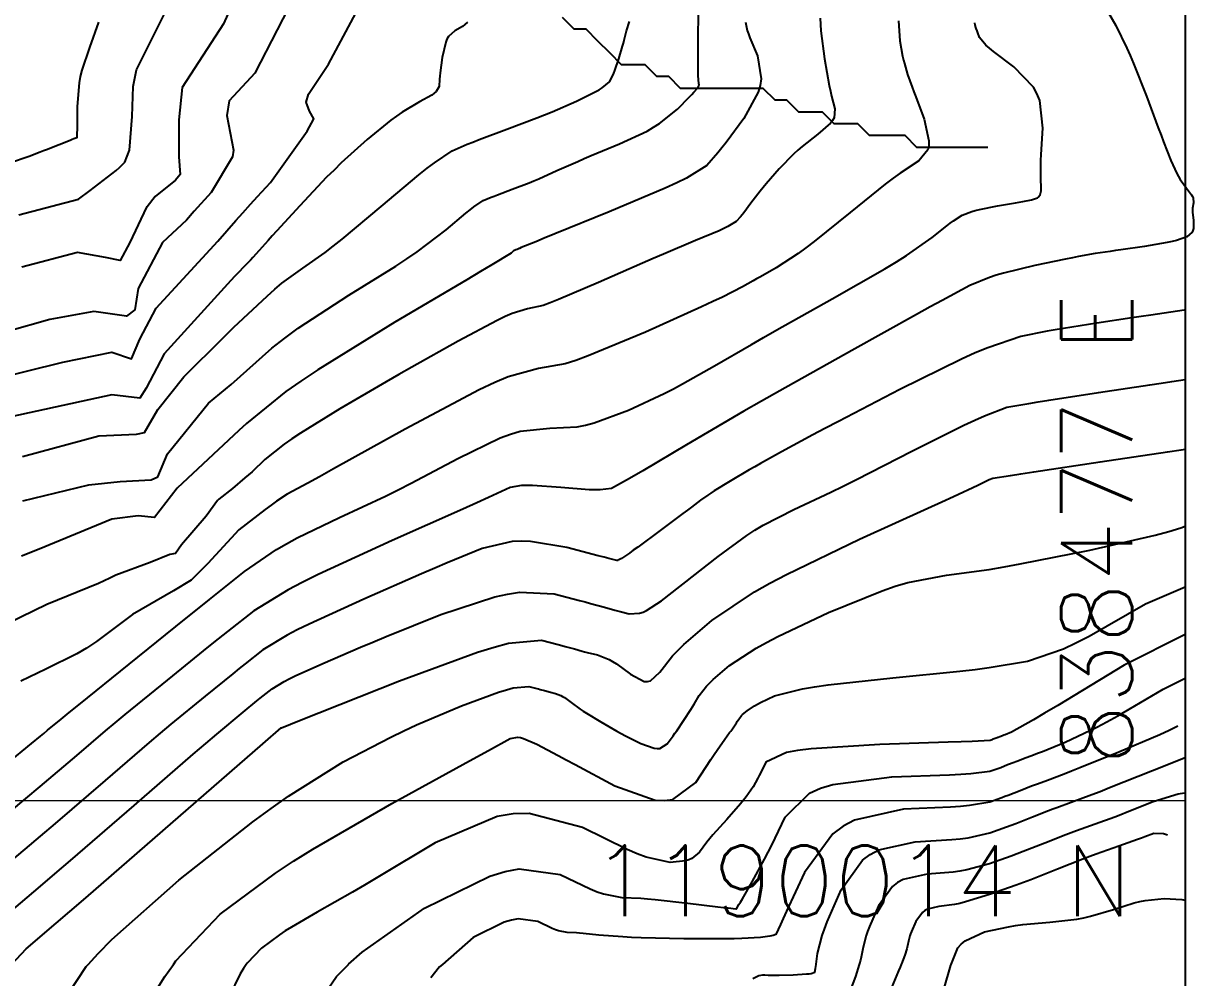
# Model space of a CAD drawing. Header units: metres. Extents: x 837117 to 838477, y 1189012 to 1191015.
# Drawn here: x 838378.2 to 838477.2, y 1189998.9 to 1190079.6 of the extents above; entities that cross this region are included whole.
import ezdxf

# ---------------------------------------------------------------- set-up
doc = ezdxf.new("R2010")
doc.units = ezdxf.units.M
doc.header["$LTSCALE"] = 0.3
doc.layers.add('COORD', color=7, linetype='Continuous', lineweight=20)
doc.layers.add('DRENAJE', color=5, linetype='Continuous', lineweight=25)
for name, color, linetype in [('COTAS 10', 1, 'Continuous'), ('COTAS INT', 252, 'Continuous'), ('MARCO IMP', 130, 'Continuous')]:
    doc.layers.add(name, color=color, linetype=linetype)
doc.styles.get("Standard").update_dxf_attribs({"font": 'simplex.shx'})

msp = doc.modelspace()

# ---------------------------------------------------------------- linework, layer by layer
at = {"layer": 'COORD'}
msp.add_line((837476.514, 1190013.872), (838476.514, 1190013.872), dxfattribs=at)
msp.add_lwpolyline([(837476.514, 1189013.872), (838476.514, 1189013.872), (838476.514, 1191013.872), (837476.514, 1191013.872)], close=True, dxfattribs=at)
at = {"layer": 'COTAS 10'}
for points, elevation in [([(838375.33, 1190049.441), (838381.515, 1190050.965), (838385.667, 1190051.796), (838387.328, 1190051.242), (838388.02, 1190052.904), (838389.404, 1190055.535), (838394.63, 1190061.188), (838396.15, 1190062.941), (838396.736, 1190063.601), (838397.395, 1190064.335), (838397.99, 1190064.99), (838399.084, 1190066.167), (838402.2, 1190070.512), (838402.766, 1190071.551), (838402.388, 1190072.212), (838402.105, 1190072.968), (838402.294, 1190073.629), (838403.993, 1190076.179), (838406.731, 1190081.279)], 1830), ([(838445.603, 1190080.056), (838445.626, 1190079.545), (838445.669, 1190078.991), (838445.983, 1190076.634), (838446.385, 1190074.379), (838446.483, 1190073.889), (838446.575, 1190073.458), (838446.861, 1190072.387), (838446.792, 1190071.641), (838446.66, 1190071.415), (838446.48, 1190071.18), (838445.425, 1190070.262), (838444.086, 1190069.217), (838443.727, 1190068.903), (838443.374, 1190068.579), (838442.141, 1190067.316), (838441.043, 1190066.061), (838440.775, 1190065.741), (838440.523, 1190065.433), (838439.741, 1190064.419), (838439.137, 1190063.609), (838438.998, 1190063.43), (838438.87, 1190063.27), (838438.507, 1190062.854), (838437.806, 1190062.432), (838437.465, 1190062.267), (838437.061, 1190062.082), (838435.071, 1190061.243), (838432.346, 1190060.106), (838431.479, 1190059.734), (838430.563, 1190059.336), (838426.846, 1190057.692), (838423.47, 1190056.25), (838422.769, 1190055.981), (838422.169, 1190055.767), (838420.846, 1190055.464), (838419.542, 1190055.085), (838418.955, 1190054.824), (838418.269, 1190054.496), (838414.972, 1190052.744), (838411.043, 1190050.531), (838409.958, 1190049.911), (838408.875, 1190049.289), (838404.972, 1190047.013), (838401.627, 1190044.958), (838400.896, 1190044.474), (838400.248, 1190044.027), (838398.61, 1190042.718), (838397.527, 1190041.692), (838397.229, 1190041.424), (838396.932, 1190041.162), (838395.865, 1190040.271), (838394.719, 1190039.362), (838394.592, 1190039.262), (838393.634, 1190037.923), (838391.556, 1190035.512), (838391.058, 1190034.764), (838390.559, 1190034.681), (838388.898, 1190034.016), (838385.988, 1190032.936), (838385.491, 1190032.686), (838384.522, 1190032.233), (838380.17, 1190030.445), (838375.736, 1190028.299)], 1840), ([(838375.857, 1190003.439), (838379.623, 1190006.612), (838380.851, 1190007.659), (838382.158, 1190008.78), (838387.546, 1190013.439), (838392.555, 1190017.779), (838393.624, 1190018.699), (838394.555, 1190019.496), (838396.767, 1190021.357), (838397.942, 1190022.304), (838398.219, 1190022.526), (838398.474, 1190022.73), (838399.222, 1190023.321), (838400.25, 1190023.941), (838400.682, 1190024.163), (838401.179, 1190024.408), (838403.508, 1190025.473), (838406.713, 1190026.841), (838407.762, 1190027.276), (838408.881, 1190027.736), (838413.508, 1190029.6), (838418.073, 1190031.102), (838419.154, 1190031.333), (838420.155, 1190031.485), (838423.107, 1190031.363), (838425.239, 1190030.796), (838425.723, 1190030.666), (838426.16, 1190030.547), (838427.356, 1190030.215), (838428.222, 1190029.973), (838428.452, 1190029.911), (838428.678, 1190029.852), (838429.458, 1190029.653), (838430.332, 1190029.71), (838430.617, 1190029.811), (838430.921, 1190029.949), (838432.174, 1190030.755), (838433.746, 1190031.971), (838434.25, 1190032.367), (838434.784, 1190032.789), (838436.965, 1190034.53), (838439.393, 1190036.298), (838440.084, 1190036.737), (838440.782, 1190037.155), (838443.37, 1190038.484), (838446.51, 1190039.963), (838447.556, 1190040.476), (838448.678, 1190041.033), (838453.37, 1190043.42), (838457.762, 1190045.619), (838458.696, 1190046.059), (838459.506, 1190046.426), (838461.413, 1190047.14), (838463.274, 1190047.476), (838464.057, 1190047.604), (838464.955, 1190047.748), (838469.163, 1190048.394), (838473.5, 1190049.044), (838474.479, 1190049.19), (838475.362, 1190049.322), (838476.514, 1190049.491)], 1850), ([(838402.136, 1189995.273), (838404.686, 1189998.981), (838405.692, 1190000), (838405.703, 1190000.011), (838406.855, 1190001.041), (838412.136, 1190004.77), (838417.644, 1190007.477), (838418.939, 1190007.863), (838420.134, 1190008.091), (838423.62, 1190007.602), (838426.141, 1190006.382), (838426.729, 1190006.15), (838427.268, 1190005.962), (838428.816, 1190005.665), (838430.424, 1190005.592), (838431.001, 1190005.546), (838431.636, 1190005.488), (838434.403, 1190005.186), (838436.937, 1190004.883), (838437.424, 1190004.825), (838437.818, 1190004.779), (838438.466, 1190004.705), (838438.515, 1190004.705), (838438.53, 1190004.706), (838438.74, 1190005.056), (838438.868, 1190005.276), (838439.028, 1190005.55), (838439.858, 1190006.986), (838440.911, 1190008.909), (838441.211, 1190009.491), (838441.514, 1190010.095), (838442.638, 1190012.453), (838444.721, 1190014.496), (838445.628, 1190014.901), (838446.679, 1190015.237), (838451.668, 1190015.868), (838456.548, 1190016.049), (838457.529, 1190016.1), (838458.35, 1190016.153), (838459.982, 1190016.347), (838460.568, 1190016.554), (838460.729, 1190016.613), (838460.891, 1190016.674), (838461.474, 1190016.902), (838462.035, 1190017.123), (838462.183, 1190017.18), (838462.328, 1190017.234), (838462.824, 1190017.412), (838463.654, 1190017.726), (838464.01, 1190017.866), (838464.419, 1190018.029), (838466.351, 1190018.81), (838469.013, 1190020.065), (838469.883, 1190020.526), (838470.809, 1190021.036), (838474.636, 1190023.293), (838476.514, 1190024.233)], 1860), ([(838456.087, 1189997.884), (838456.674, 1189999.945), (838456.697, 1190000), (838457.273, 1190001.397), (838457.556, 1190001.718), (838457.888, 1190002.004), (838459.51, 1190002.744), (838461.547, 1190003.184), (838462.141, 1190003.281), (838462.749, 1190003.367), (838465.055, 1190003.586), (838467.335, 1190003.84), (838467.926, 1190003.947), (838468.5, 1190004.07), (838470.43, 1190004.651), (838472.193, 1190005.209), (838472.662, 1190005.318), (838473.123, 1190005.408), (838474.717, 1190005.569), (838476.21, 1190005.481), (838476.514, 1190005.43)], 1870)]:
    msp.add_lwpolyline(points, dxfattribs=dict(at, elevation=elevation))
at = {"layer": 'COTAS INT'}
for points, elevation in [([(838397.669, 1190085.341), (838395.12, 1190079.579), (838391.627, 1190074.195), (838391.344, 1190071.456), (838391.344, 1190068.339), (838391.438, 1190066.828), (838391.061, 1190066.356), (838389.331, 1190064.989), (838388.644, 1190064.115), (838388.609, 1190064.078), (838387.189, 1190061.074), (838386.359, 1190059.551), (838385.113, 1190059.828), (838382.761, 1190060.243), (838378.055, 1190058.997)], 1826), ([(838401.539, 1190082.791), (838397.763, 1190075.423), (838395.592, 1190073.062), (838395.403, 1190071.834), (838395.969, 1190068.906), (838395.875, 1190068.339), (838394.081, 1190065.317), (838392.627, 1190063.744), (838391.971, 1190062.969), (838389.957, 1190061.074), (838387.881, 1190057.196), (838387.605, 1190055.396), (838386.913, 1190054.842), (838384.145, 1190055.258), (838380.408, 1190054.565), (838376.821, 1190053.549)], 1828), ([(838469.691, 1190081.068), (838470.64, 1190079.435), (838471.575, 1190077.536), (838471.852, 1190076.912), (838472.135, 1190076.245), (838473.223, 1190073.482), (838474.23, 1190070.796), (838474.464, 1190070.178), (838474.678, 1190069.615), (838475.287, 1190068.035), (838475.784, 1190066.93), (838475.927, 1190066.667), (838476.072, 1190066.423), (838476.618, 1190065.694), (838477.048, 1190065.132), (838477.12, 1190064.992), (838477.173, 1190064.859), (838477.193, 1190064.437), (838477.129, 1190063.98), (838477.128, 1190063.826), (838477.134, 1190063.66), (838477.215, 1190062.958), (838477.207, 1190062.27), (838477.156, 1190062.112), (838477.085, 1190061.968), (838476.656, 1190061.568), (838475.763, 1190061.256), (838475.399, 1190061.169), (838474.985, 1190061.081), (838473.072, 1190060.759), (838471.067, 1190060.467), (838470.595, 1190060.398), (838470.16, 1190060.334), (838468.891, 1190060.145), (838467.481, 1190059.897), (838466.956, 1190059.795), (838466.374, 1190059.679), (838463.787, 1190059.14), (838461.138, 1190058.496), (838460.516, 1190058.313), (838459.944, 1190058.128), (838458.279, 1190057.446), (838455.926, 1190056.181), (838454.918, 1190055.629), (838453.757, 1190054.99), (838448.279, 1190051.955), (838442.19, 1190048.535), (838440.644, 1190047.653), (838439.158, 1190046.8), (838434.297, 1190043.955), (838430.608, 1190041.773), (838429.861, 1190041.338), (838429.234, 1190040.975), (838427.963, 1190040.277), (838427.004, 1190040.153), (838426.574, 1190040.152), (838426.072, 1190040.167), (838423.666, 1190040.344), (838421.262, 1190040.511), (838420.761, 1190040.519), (838420.332, 1190040.511), (838419.378, 1190040.347), (838417.548, 1190039.496), (838416.567, 1190039.055), (838415.38, 1190038.526), (838409.378, 1190035.875), (838403.115, 1190032.998), (838401.763, 1190032.326), (838400.576, 1190031.709), (838397.673, 1190029.931), (838395.438, 1190028.164), (838394.674, 1190027.554), (838393.847, 1190026.89), (838390.334, 1190024.057), (838386.77, 1190021.147), (838385.911, 1190020.436), (838385.107, 1190019.765), (838382.662, 1190017.686), (838379.566, 1190015.05), (838378.351, 1190014.029), (838376.981, 1190012.881)], 1846), ([(838377.778, 1190063.428), (838382.829, 1190064.747), (838383.818, 1190065.477), (838385.676, 1190066.9), (838386.03, 1190067.184), (838386.315, 1190067.42), (838386.767, 1190067.873), (838387.162, 1190068.903), (838387.379, 1190071.739), (838387.473, 1190074.29), (838387.757, 1190075.706), (838390.211, 1190080.618)], 1824), ([(838378.133, 1190039.228), (838383.729, 1190040.579), (838386.359, 1190040.856), (838388.989, 1190040.994), (838389.542, 1190041.271), (838390.373, 1190043.21), (838393.833, 1190047.503), (838395.754, 1190049.062), (838399.206, 1190052.133), (838400.302, 1190052.992), (838401.425, 1190053.825), (838405.72, 1190056.628), (838409.707, 1190059.083), (838410.638, 1190059.697), (838411.492, 1190060.283), (838413.951, 1190062.161), (838415.63, 1190063.57), (838415.993, 1190063.859), (838416.312, 1190064.105), (838417.096, 1190064.628), (838417.77, 1190064.921), (838418.021, 1190065.021), (838418.299, 1190065.129), (838419.531, 1190065.587), (838420.972, 1190066.14), (838421.381, 1190066.308), (838421.795, 1190066.482), (838423.327, 1190067.165), (838425.091, 1190067.953), (838425.651, 1190068.193), (838426.242, 1190068.444), (838428.634, 1190069.43), (838430.963, 1190070.52), (838431.514, 1190070.835), (838432.024, 1190071.157), (838433.529, 1190072.369), (838434.548, 1190073.407), (838434.753, 1190073.619), (838434.924, 1190073.799), (838435.262, 1190074.175), (838435.346, 1190074.33), (838435.357, 1190074.371), (838435.363, 1190074.41), (838435.342, 1190074.544), (838435.298, 1190075.184), (838435.29, 1190075.543), (838435.283, 1190075.981), (838435.275, 1190078.216), (838435.3, 1190080.635)], 1836), ([(838376.806, 1190016.998), (838378.875, 1190018.684), (838379.617, 1190019.301), (838379.774, 1190019.432), (838379.909, 1190019.545), (838380.22, 1190019.809), (838381.382, 1190020.758), (838382.054, 1190021.304), (838382.878, 1190021.972), (838387.118, 1190025.406), (838391.8, 1190029.183), (838392.902, 1190030.067), (838393.92, 1190030.881), (838396.898, 1190033.236), (838399.608, 1190035.095), (838400.458, 1190035.596), (838401.351, 1190036.092), (838404.933, 1190037.83), (838408.817, 1190039.629), (838409.9, 1190040.163), (838410.986, 1190040.712), (838414.933, 1190042.822), (838418.542, 1190044.559), (838419.415, 1190044.873), (838420.232, 1190045.115), (838422.726, 1190045.384), (838425.049, 1190045.491), (838425.758, 1190045.631), (838426.496, 1190045.818), (838429.399, 1190046.892), (838432.395, 1190048.309), (838433.191, 1190048.713), (838433.972, 1190049.122), (838436.673, 1190050.641), (838439.786, 1190052.454), (838440.827, 1190053.049), (838441.946, 1190053.684), (838446.635, 1190056.311), (838451.091, 1190058.865), (838452.064, 1190059.453), (838452.923, 1190059.99), (838455.08, 1190061.501), (838456.333, 1190062.507), (838456.621, 1190062.725), (838456.885, 1190062.918), (838457.626, 1190063.396), (838458.435, 1190063.703), (838458.741, 1190063.788), (838459.083, 1190063.872), (838460.615, 1190064.176), (838462.129, 1190064.44), (838462.46, 1190064.499), (838462.753, 1190064.553), (838463.494, 1190064.699), (838463.907, 1190064.829), (838463.994, 1190064.874), (838464.069, 1190064.922), (838464.242, 1190065.125), (838464.306, 1190065.464), (838464.313, 1190065.597), (838464.316, 1190065.748), (838464.286, 1190066.438), (838464.274, 1190067.588), (838464.288, 1190068.029), (838464.31, 1190068.523), (838464.451, 1190070.751), (838464.191, 1190073.115), (838463.96, 1190073.695), (838463.66, 1190074.242), (838462.002, 1190075.947), (838460.273, 1190077.238), (838459.928, 1190077.524), (838459.641, 1190077.779), (838459.092, 1190078.441), (838458.945, 1190078.836), (838458.913, 1190078.923), (838458.884, 1190079.001), (838458.812, 1190079.2), (838458.764, 1190079.358), (838458.752, 1190079.409), (838458.739, 1190079.463), (838458.697, 1190079.687)], 1844), ([(838384.534, 1190079.724), (838383.766, 1190077.593), (838383.112, 1190075.679), (838382.987, 1190075.138), (838382.887, 1190074.593), (838382.729, 1190072.586), (838382.723, 1190070.943), (838382.719, 1190070.627), (838382.714, 1190070.372), (838382.687, 1190069.953), (838382.441, 1190069.846), (838382.297, 1190069.788), (838382.122, 1190069.718), (838381.216, 1190069.36), (838380.147, 1190068.94), (838379.868, 1190068.831), (838379.597, 1190068.724), (838378.679, 1190068.365), (838376.996, 1190067.802)], 1822), ([(838415.75, 1190079.74), (838415.542, 1190079.544), (838415.341, 1190079.375), (838414.678, 1190078.987), (838414.145, 1190078.514), (838414.025, 1190078.292), (838413.918, 1190078.03), (838413.631, 1190076.754), (838413.463, 1190075.443), (838413.431, 1190075.159), (838413.404, 1190074.908), (838413.359, 1190074.29), (838413.1, 1190073.85), (838412.938, 1190073.711), (838412.738, 1190073.566), (838411.691, 1190072.984), (838410.223, 1190072.116), (838409.757, 1190071.79), (838409.265, 1190071.427), (838407.273, 1190069.809), (838405.083, 1190067.819), (838404.466, 1190067.221), (838403.844, 1190066.603), (838401.56, 1190064.203), (838399.627, 1190062.081), (838399.227, 1190061.638), (838398.885, 1190061.259), (838398.14, 1190060.411), (838397.602, 1190059.811), (838397.391, 1190059.587), (838397.154, 1190059.338), (838396.074, 1190058.229), (838395.727, 1190057.878), (838390.096, 1190051.657), (838388.573, 1190048.749), (838388.02, 1190047.918), (838385.667, 1190048.195), (838383.729, 1190047.78), (838377.112, 1190046.346)], 1832), ([(838452.234, 1190079.845), (838452.34, 1190078.16), (838452.589, 1190076.845), (838452.662, 1190076.525), (838452.736, 1190076.225), (838453.014, 1190075.299), (838453.402, 1190074.235), (838453.545, 1190073.847), (838453.703, 1190073.418), (838454.401, 1190071.532), (838454.82, 1190069.684), (838454.801, 1190069.279), (838454.725, 1190068.92), (838453.965, 1190068.009), (838452.379, 1190066.964), (838451.783, 1190066.521), (838451.119, 1190066.012), (838448.15, 1190063.615), (838445.114, 1190061.177), (838444.407, 1190060.64), (838443.758, 1190060.164), (838441.896, 1190058.946), (838440.556, 1190058.195), (838440.236, 1190058.014), (838439.939, 1190057.844), (838439.049, 1190057.326), (838437.337, 1190056.471), (838436.521, 1190056.088), (838435.556, 1190055.642), (838430.836, 1190053.507), (838425.987, 1190051.484), (838424.942, 1190051.11), (838424.025, 1190050.816), (838421.786, 1190050.424), (838419.203, 1190049.719), (838418.069, 1190049.227), (838416.753, 1190048.607), (838410.489, 1190045.297), (838404.424, 1190041.928), (838403.233, 1190041.27), (838402.255, 1190040.733), (838400.489, 1190039.785), (838399.587, 1190039.185), (838399.153, 1190038.867), (838398.64, 1190038.482), (838396.423, 1190036.772), (838393.8, 1190033.932), (838392.387, 1190032.519), (838390.892, 1190031.605), (838387.403, 1190029.608), (838384.353, 1190027.323), (838383.51, 1190026.768), (838382.703, 1190026.272), (838380.081, 1190024.977), (838377.968, 1190023.954)], 1842), ([(838439.279, 1190079.728), (838439.435, 1190079.034), (838439.533, 1190078.745), (838439.655, 1190078.414), (838440.296, 1190076.868), (838440.606, 1190074.947), (838440.52, 1190074.381), (838440.358, 1190073.798), (838439.153, 1190071.569), (838437.642, 1190069.545), (838437.288, 1190069.093), (838436.962, 1190068.687), (838436.018, 1190067.612), (838434.288, 1190066.541), (838433.467, 1190066.137), (838432.498, 1190065.688), (838427.764, 1190063.682), (838423.151, 1190061.813), (838422.258, 1190061.451), (838421.533, 1190061.156), (838420.302, 1190060.651), (838420.163, 1190060.589), (838420.126, 1190060.573), (838420.088, 1190060.558), (838419.957, 1190060.508), (838419.845, 1190060.466), (838419.82, 1190060.456), (838419.797, 1190060.447), (838419.736, 1190060.421), (838419.665, 1190060.373), (838419.636, 1190060.351), (838419.603, 1190060.325), (838419.45, 1190060.196), (838417.833, 1190059.204), (838416.876, 1190058.633), (838415.699, 1190057.933), (838409.611, 1190054.335), (838403.105, 1190050.322), (838401.665, 1190049.361), (838400.381, 1190048.465), (838397.048, 1190045.771), (838396.416, 1190045.17), (838391.203, 1190040.302), (838389.265, 1190037.809), (838387.881, 1190037.948), (838385.667, 1190037.671), (838379.509, 1190035.146), (838378.031, 1190034.542)], 1838), ([(838378.11, 1190042.991), (838384.56, 1190044.733), (838387.743, 1190044.872), (838388.435, 1190045.01), (838389.542, 1190046.949), (838391.757, 1190049.719), (838395.117, 1190053.046), (838395.993, 1190053.909), (838398.797, 1190056.553), (838399.455, 1190057.13), (838400.063, 1190057.64), (838401.829, 1190058.922), (838403.716, 1190060.234), (838404.399, 1190060.762), (838405.152, 1190061.362), (838408.452, 1190064.126), (838411.657, 1190066.815), (838412.35, 1190067.367), (838412.959, 1190067.836), (838414.455, 1190068.836), (838415.744, 1190069.395), (838416.221, 1190069.585), (838416.752, 1190069.791), (838419.104, 1190070.666), (838421.645, 1190071.624), (838422.294, 1190071.883), (838422.919, 1190072.14), (838424.981, 1190073.042), (838426.569, 1190073.832), (838426.896, 1190074.017), (838427.173, 1190074.187), (838427.768, 1190074.681), (838428.058, 1190075.224), (838428.144, 1190075.425), (838428.232, 1190075.648), (838428.568, 1190076.638), (838428.883, 1190077.69), (838428.957, 1190077.952), (838429.025, 1190078.202), (838429.223, 1190078.999), (838429.464, 1190079.783)], 1834), ([(838476.514, 1190055.374), (838476.428, 1190055.364), (838473.591, 1190054.949), (838472.791, 1190054.831), (838471.986, 1190054.712), (838469.027, 1190054.27), (838466.218, 1190053.822), (838465.506, 1190053.7), (838464.824, 1190053.577), (838462.6, 1190053.14), (838459.788, 1190052.186), (838458.736, 1190051.737), (838457.565, 1190051.209), (838452.344, 1190048.637), (838447.163, 1190045.95), (838446.016, 1190045.35), (838444.995, 1190044.811), (838442.344, 1190043.385), (838440.558, 1190042.38), (838440.082, 1190042.107), (838439.613, 1190041.837), (838437.982, 1190040.88), (838436.637, 1190040.063), (838436.347, 1190039.88), (838436.094, 1190039.716), (838435.477, 1190039.283), (838434.722, 1190038.701), (838434.382, 1190038.443), (838433.984, 1190038.144), (838432.071, 1190036.716), (838430.18, 1190035.318), (838429.795, 1190035.038), (838429.471, 1190034.805), (838428.802, 1190034.348), (838428.574, 1190034.226), (838428.527, 1190034.203), (838428.487, 1190034.186), (838428.404, 1190034.164), (838427.734, 1190034.342), (838427.324, 1190034.45), (838426.817, 1190034.584), (838424.179, 1190035.282), (838421.087, 1190035.794), (838420.294, 1190035.812), (838419.53, 1190035.775), (838416.998, 1190035.192), (838414.035, 1190033.967), (838412.997, 1190033.526), (838411.866, 1190033.04), (838406.998, 1190030.918), (838402.352, 1190028.793), (838401.361, 1190028.306), (838400.498, 1190027.863), (838398.447, 1190026.626), (838396.956, 1190025.447), (838396.447, 1190025.04), (838395.895, 1190024.597), (838393.551, 1190022.707), (838390.663, 1190020.322), (838389.767, 1190019.567), (838388.831, 1190018.772), (838385.104, 1190015.563), (838380.862, 1190011.915), (838379.601, 1190010.844), (838378.302, 1190009.746), (838373.299, 1190005.563)], 1848), ([(838377.17, 1190000), (838378.414, 1190001.316), (838380.944, 1190003.477), (838382.101, 1190004.475), (838383.454, 1190005.645), (838389.988, 1190011.316), (838398.447, 1190018.671), (838399.984, 1190020.007), (838399.99, 1190020.011), (838399.991, 1190020.013), (838399.992, 1190020.014), (838399.996, 1190020.017), (838400.001, 1190020.02), (838400.003, 1190020.021), (838400.006, 1190020.022), (838400.017, 1190020.027), (838401.559, 1190020.641), (838410.017, 1190024.009), (838416.617, 1190026.43), (838418.013, 1190026.855), (838419.223, 1190027.175), (838422.036, 1190027.445), (838423.433, 1190027.073), (838423.749, 1190026.988), (838424.036, 1190026.91), (838424.819, 1190026.693), (838425.472, 1190026.513), (838425.676, 1190026.46), (838425.891, 1190026.404), (838426.752, 1190026.188), (838427.749, 1190025.8), (838428.049, 1190025.636), (838428.36, 1190025.447), (838429.569, 1190024.559), (838430.725, 1190023.947), (838431.002, 1190023.932), (838431.261, 1190023.984), (838432.04, 1190024.728), (838433.115, 1190026.116), (838433.56, 1190026.574), (838434.069, 1190027.063), (838436.44, 1190029.095), (838440.053, 1190031.513), (838441.345, 1190032.246), (838442.764, 1190033.005), (838448.942, 1190035.977), (838454.735, 1190038.595), (838455.912, 1190039.131), (838456.904, 1190039.585), (838458.942, 1190040.546), (838459.643, 1190040.897), (838459.792, 1190040.967), (838459.921, 1190041.026), (838460.226, 1190041.14), (838461.724, 1190041.374), (838462.607, 1190041.509), (838463.692, 1190041.673), (838469.299, 1190042.518), (838475.014, 1190043.377), (838476.167, 1190043.55), (838476.514, 1190043.602)], 1852), ([(838381.329, 1189996.53), (838383.495, 1189999.81), (838383.666, 1190000), (838384.493, 1190000.917), (838385.664, 1190002.11), (838391.329, 1190007.137), (838397.595, 1190012.071), (838399.145, 1190013.205), (838400.614, 1190014.239), (838405.251, 1190017.137), (838409.286, 1190019.23), (838410.376, 1190019.757), (838411.454, 1190020.261), (838415.251, 1190021.891), (838418.39, 1190023.043), (838419.054, 1190023.245), (838419.629, 1190023.397), (838420.964, 1190023.527), (838421.626, 1190023.35), (838421.776, 1190023.31), (838421.912, 1190023.273), (838422.283, 1190023.17), (838422.592, 1190023.085), (838422.689, 1190023.06), (838422.79, 1190023.033), (838423.198, 1190022.931), (838423.67, 1190022.747), (838423.813, 1190022.67), (838423.96, 1190022.58), (838424.533, 1190022.16), (838425.287, 1190021.605), (838425.549, 1190021.431), (838425.833, 1190021.248), (838427.052, 1190020.512), (838428.403, 1190019.749), (838428.771, 1190019.548), (838429.137, 1190019.352), (838430.435, 1190018.681), (838431.558, 1190018.287), (838431.812, 1190018.266), (838432.042, 1190018.282), (838432.668, 1190018.657), (838433.168, 1190019.342), (838433.318, 1190019.555), (838433.473, 1190019.777), (838434.077, 1190020.66), (838434.664, 1190021.556), (838434.808, 1190021.786), (838434.946, 1190022.009), (838435.377, 1190022.746), (838436.002, 1190023.552), (838436.26, 1190023.817), (838436.556, 1190024.102), (838437.933, 1190025.282), (838440.202, 1190026.763), (838441.061, 1190027.237), (838442.019, 1190027.739), (838446.31, 1190029.781), (838450.85, 1190031.619), (838451.965, 1190031.992), (838453.018, 1190032.306), (838456.31, 1190032.949), (838459.925, 1190033.429), (838461.183, 1190033.641), (838462.551, 1190033.887), (838468.421, 1190035.06), (838473.967, 1190036.331), (838475.132, 1190036.639), (838476.135, 1190036.928), (838476.514, 1190037.074)], 1854), ([(838389.255, 1189997.549), (838390.141, 1189998.968), (838390.869, 1190000), (838391.074, 1190000.291), (838394.825, 1190004.259), (838399.521, 1190007.725), (838401.048, 1190008.73), (838402.674, 1190009.756), (838409.367, 1190013.626), (838415.364, 1190016.902), (838416.551, 1190017.553), (838417.532, 1190018.093), (838419.367, 1190019.118), (838420.017, 1190019.225), (838420.252, 1190019.187), (838420.51, 1190019.118), (838421.64, 1190018.624), (838423.434, 1190017.668), (838424.111, 1190017.308), (838424.866, 1190016.907), (838428.244, 1190015.115), (838431.659, 1190013.902), (838432.436, 1190013.866), (838433.141, 1190013.96), (838435.083, 1190015.384), (838436.353, 1190017.331), (838436.634, 1190017.756), (838436.886, 1190018.13), (838437.542, 1190019.067), (838437.945, 1190019.61), (838438.038, 1190019.736), (838438.121, 1190019.852), (838438.353, 1190020.184), (838438.517, 1190020.433), (838438.557, 1190020.497), (838438.595, 1190020.558), (838438.715, 1190020.763), (838438.889, 1190020.987), (838438.96, 1190021.061), (838439.043, 1190021.14), (838439.425, 1190021.468), (838440.056, 1190021.88), (838440.295, 1190022.012), (838440.561, 1190022.151), (838441.754, 1190022.719), (838444.123, 1190023.329), (838445.131, 1190023.495), (838446.292, 1190023.659), (838451.754, 1190024.244), (838457.432, 1190024.809), (838458.728, 1190024.962), (838459.905, 1190025.114), (838463.158, 1190025.648), (838466.196, 1190026.712), (838467.237, 1190027.199), (838468.364, 1190027.768), (838473.158, 1190030.516), (838476.514, 1190031.963)], 1856), ([(838476.514, 1190027.922), (838471.325, 1190025.325), (838465.733, 1190021.919), (838464.609, 1190021.246), (838463.67, 1190020.691), (838461.815, 1190019.66), (838461.263, 1190019.437), (838461.146, 1190019.39), (838461.044, 1190019.35), (838460.807, 1190019.26), (838460.665, 1190019.21), (838460.624, 1190019.194), (838460.582, 1190019.178), (838460.421, 1190019.115), (838460.255, 1190019.05), (838460.208, 1190019.032), (838460.162, 1190019.015), (838459.995, 1190018.956), (838458.463, 1190018.869), (838457.557, 1190018.834), (838456.442, 1190018.794), (838450.672, 1190018.612), (838444.849, 1190018.255), (838443.7, 1190018.105), (838442.753, 1190017.933), (838441.005, 1190017.126), (838440.575, 1190016.226), (838440.459, 1190015.995), (838440.344, 1190015.772), (838439.938, 1190015.03), (838439.353, 1190014.187), (838439.125, 1190013.9), (838438.868, 1190013.589), (838437.703, 1190012.273), (838436.526, 1190010.955), (838436.262, 1190010.644), (838436.026, 1190010.356), (838435.395, 1190009.51), (838434.738, 1190008.952), (838434.485, 1190008.846), (838434.201, 1190008.76), (838432.917, 1190008.624), (838430.878, 1190009.076), (838430.117, 1190009.361), (838429.271, 1190009.715), (838425.51, 1190011.572), (838420.972, 1190012.782), (838419.637, 1190012.728), (838418.268, 1190012.505), (838413.038, 1190010.298), (838408.187, 1190007.385), (838407.057, 1190006.717), (838406.019, 1190006.11), (838403.038, 1190004.419), (838400.867, 1190003.164), (838400.34, 1190002.831), (838399.845, 1190002.505), (838398.322, 1190001.381), (838397.105, 1190000.094), (838397.039, 1190000), (838396.803, 1189999.665), (838396.515, 1189999.205), (838395.602, 1189997.28)], 1858), ([(838475.886, 1190020.154), (838475.156, 1190019.805), (838474.356, 1190019.438), (838470.888, 1190017.961), (838467.576, 1190016.621), (838466.874, 1190016.342), (838466.265, 1190016.101), (838464.842, 1190015.563), (838463.991, 1190015.258), (838463.743, 1190015.165), (838463.489, 1190015.068), (838462.527, 1190014.689), (838461.528, 1190014.298), (838461.25, 1190014.194), (838460.973, 1190014.092), (838459.969, 1190013.738), (838458.238, 1190013.437), (838457.501, 1190013.367), (838456.654, 1190013.303), (838452.664, 1190013.123), (838448.508, 1190012.218), (838447.555, 1190011.698), (838446.688, 1190011.06), (838444.272, 1190007.78), (838442.771, 1190004.514), (838442.481, 1190003.885), (838442.246, 1190003.375), (838441.85, 1190002.528), (838441.63, 1190002.447), (838441.505, 1190002.421), (838441.352, 1190002.392), (838440.568, 1190002.273), (838438.985, 1190002.178), (838438.327, 1190002.165), (838437.575, 1190002.157), (838434.068, 1190002.177), (838430.455, 1190002.257), (838429.637, 1190002.288), (838428.897, 1190002.322), (838426.882, 1190002.478), (838425.56, 1190002.622), (838425.256, 1190002.65), (838424.981, 1190002.672), (838424.212, 1190002.707), (838423.473, 1190002.849), (838423.215, 1190002.938), (838422.934, 1190003.049), (838421.73, 1190003.632), (838420.064, 1190003.866), (838419.493, 1190003.757), (838418.874, 1190003.572), (838416.242, 1190002.279), (838413.638, 1190000), (838413.401, 1189999.793), (838412.65, 1189998.856)], 1862), ([(838439.905, 1189998.819), (838440.429, 1189999.053), (838440.752, 1189999.107), (838440.837, 1189999.114), (838440.919, 1189999.118), (838441.202, 1189999.103), (838441.691, 1189999.084), (838441.905, 1189999.085), (838442.152, 1189999.088), (838443.326, 1189999.123), (838444.455, 1189999.189), (838444.675, 1189999.212), (838444.853, 1189999.237), (838445.161, 1189999.345), (838445.222, 1189999.663), (838445.246, 1189999.82), (838445.271, 1190000), (838445.272, 1190000.007), (838445.391, 1190000.934), (838445.778, 1190002.441), (838445.974, 1190002.994), (838446.209, 1190003.606), (838447.375, 1190006.306), (838449.2, 1190008.808), (838449.85, 1190009.294), (838450.563, 1190009.691), (838453.661, 1190010.379), (838456.759, 1190010.558), (838457.473, 1190010.633), (838458.125, 1190010.72), (838459.956, 1190011.129), (838461.378, 1190011.63), (838461.771, 1190011.775), (838462.164, 1190011.922), (838463.58, 1190012.476), (838464.943, 1190013.014), (838465.303, 1190013.15), (838465.654, 1190013.282), (838466.859, 1190013.714), (838468.614, 1190014.371), (838469.312, 1190014.644), (838470.103, 1190014.957), (838473.724, 1190016.418), (838476.514, 1190017.508)], 1864), ([(838476.514, 1190014.485), (838476.436, 1190014.48), (838475.92, 1190014.403), (838473.784, 1190013.745), (838471.602, 1190012.874), (838471.057, 1190012.664), (838470.538, 1190012.467), (838468.877, 1190011.865), (838467.317, 1190011.306), (838466.862, 1190011.136), (838466.397, 1190010.959), (838464.633, 1190010.263), (838462.801, 1190009.546), (838462.292, 1190009.355), (838461.784, 1190009.168), (838459.944, 1190008.52), (838458.012, 1190008.004), (838457.445, 1190007.9), (838456.865, 1190007.812), (838454.657, 1190007.634), (838452.628, 1190007.184), (838452.161, 1190006.924), (838451.735, 1190006.605), (838450.539, 1190004.966), (838449.775, 1190003.197), (838449.621, 1190002.796), (838449.493, 1190002.434), (838449.239, 1190001.446), (838449.084, 1190000.621), (838449.018, 1190000.361), (838448.943, 1190000.087), (838448.915, 1190000), (838448.587, 1189998.984), (838448.151, 1189997.797)], 1866), ([(838474.995, 1190010.945), (838474.654, 1190011.036), (838473.845, 1190011.072), (838473.102, 1190010.792), (838472.802, 1190010.684), (838472.462, 1190010.563), (838470.894, 1190010.016), (838468.98, 1190009.33), (838468.422, 1190009.121), (838467.851, 1190008.904), (838465.686, 1190008.05), (838463.437, 1190007.17), (838462.813, 1190006.936), (838462.189, 1190006.706), (838459.931, 1190005.911), (838457.899, 1190005.288), (838457.417, 1190005.166), (838456.971, 1190005.066), (838455.653, 1190004.89), (838454.692, 1190004.676), (838454.471, 1190004.553), (838454.269, 1190004.402), (838453.702, 1190003.626), (838453.341, 1190002.788), (838453.268, 1190002.598), (838453.207, 1190002.426), (838453.087, 1190001.959), (838453.014, 1190001.568), (838452.982, 1190001.445), (838452.947, 1190001.315), (838452.778, 1190000.793), (838452.489, 1190000.038), (838452.474, 1190000), (838452.377, 1189999.762), (838452.251, 1189999.456), (838451.682, 1189998.111)], 1868)]:
    msp.add_lwpolyline(points, dxfattribs=dict(at, elevation=elevation))
at = {"layer": 'DRENAJE'}
msp.add_polyline3d([(838459.792, 1190069.129, 0), (838453.794, 1190069.129, 0), (838452.794, 1190070.129, 0), (838449.795, 1190070.129, 0), (838448.795, 1190071.128, 0), (838446.796, 1190071.128, 0), (838445.796, 1190072.128, 0), (838443.797, 1190072.128, 0), (838442.797, 1190073.128, 0), (838441.798, 1190073.128, 0), (838440.798, 1190074.127, 0), (838433.8, 1190074.127, 0), (838432.801, 1190075.127, 0), (838431.801, 1190075.127, 0), (838430.801, 1190076.127, 0), (838428.802, 1190076.127, 0), (838427.802, 1190077.126, 0), (838426.803, 1190078.126, 0), (838425.803, 1190079.126, 0), (838424.803, 1190079.126, 0), (838423.804, 1190080.125, 0)], dxfattribs=at)
at = {"layer": 'MARCO IMP'}
msp.add_lwpolyline([(837116.514, 1189053.872), (837116.514, 1191013.872), (838476.514, 1191013.872), (838476.514, 1189053.872), (837116.514, 1189053.872)], dxfattribs=at)

# ---------------------------------------------------------------- texts
at = {"layer": 'COORD'}
msp.add_text('838477 E', height=6, rotation=90, dxfattribs=at).set_placement((838472.014, 1190016.872))
msp.add_text('1190014 N', height=6, dxfattribs=at).set_placement((838426.241, 1190004.072))

doc.saveas('drawing.dxf')
